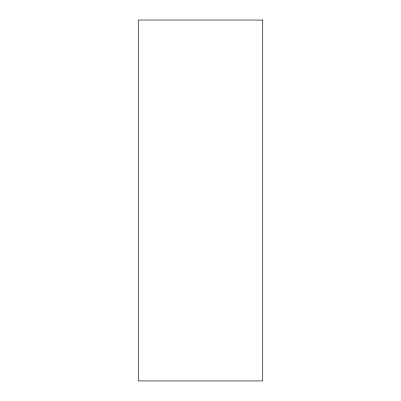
<?xml version="1.0" encoding="UTF-8"?>
<svg xmlns="http://www.w3.org/2000/svg" width="401" height="401" viewBox="0 0 401 401"><rect width="100%" height="100%" fill="white"/><g stroke="black" fill="none" stroke-linecap="round" stroke-linejoin="round"><path stroke-width="0.6" d="M262.725 20.05L138.275 20.05L138.275 380.95L262.725 380.95L262.725 20.05"/></g></svg>
